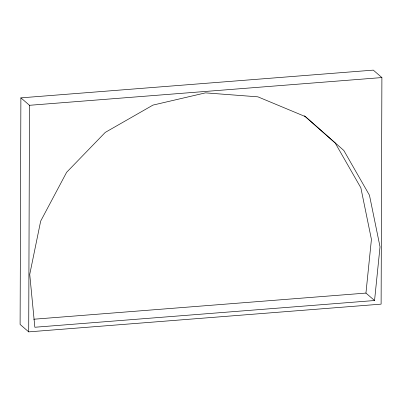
<?xml version="1.0" encoding="UTF-8"?>
<svg xmlns="http://www.w3.org/2000/svg" width="402" height="402" viewBox="0 0 402 402"><rect width="100%" height="100%" fill="white"/><g stroke="black" fill="none" stroke-linecap="round" stroke-linejoin="round"><path stroke-width="0.6" d="M20.889 97.862L20.1 324.434L28.708 331.871L381.111 304.138L381.9 77.566L373.292 70.129L20.889 97.862L29.502 105.299L381.9 77.566M28.708 331.871L29.502 105.299M374.553 300.52L34.843 327.253L29.738 274.395L40.667 221.115L66.631 172.297L105.249 132.404L152.986 105.093L205.472 92.867L257.898 96.837L305.47 116.65L343.831 150.484L369.468 195.241L380.031 246.828L374.553 300.52L365.946 293.083L371.423 239.391L360.86 187.804L335.223 143.047L304.349 115.811M33.743 319.228L365.946 293.083"/></g></svg>
